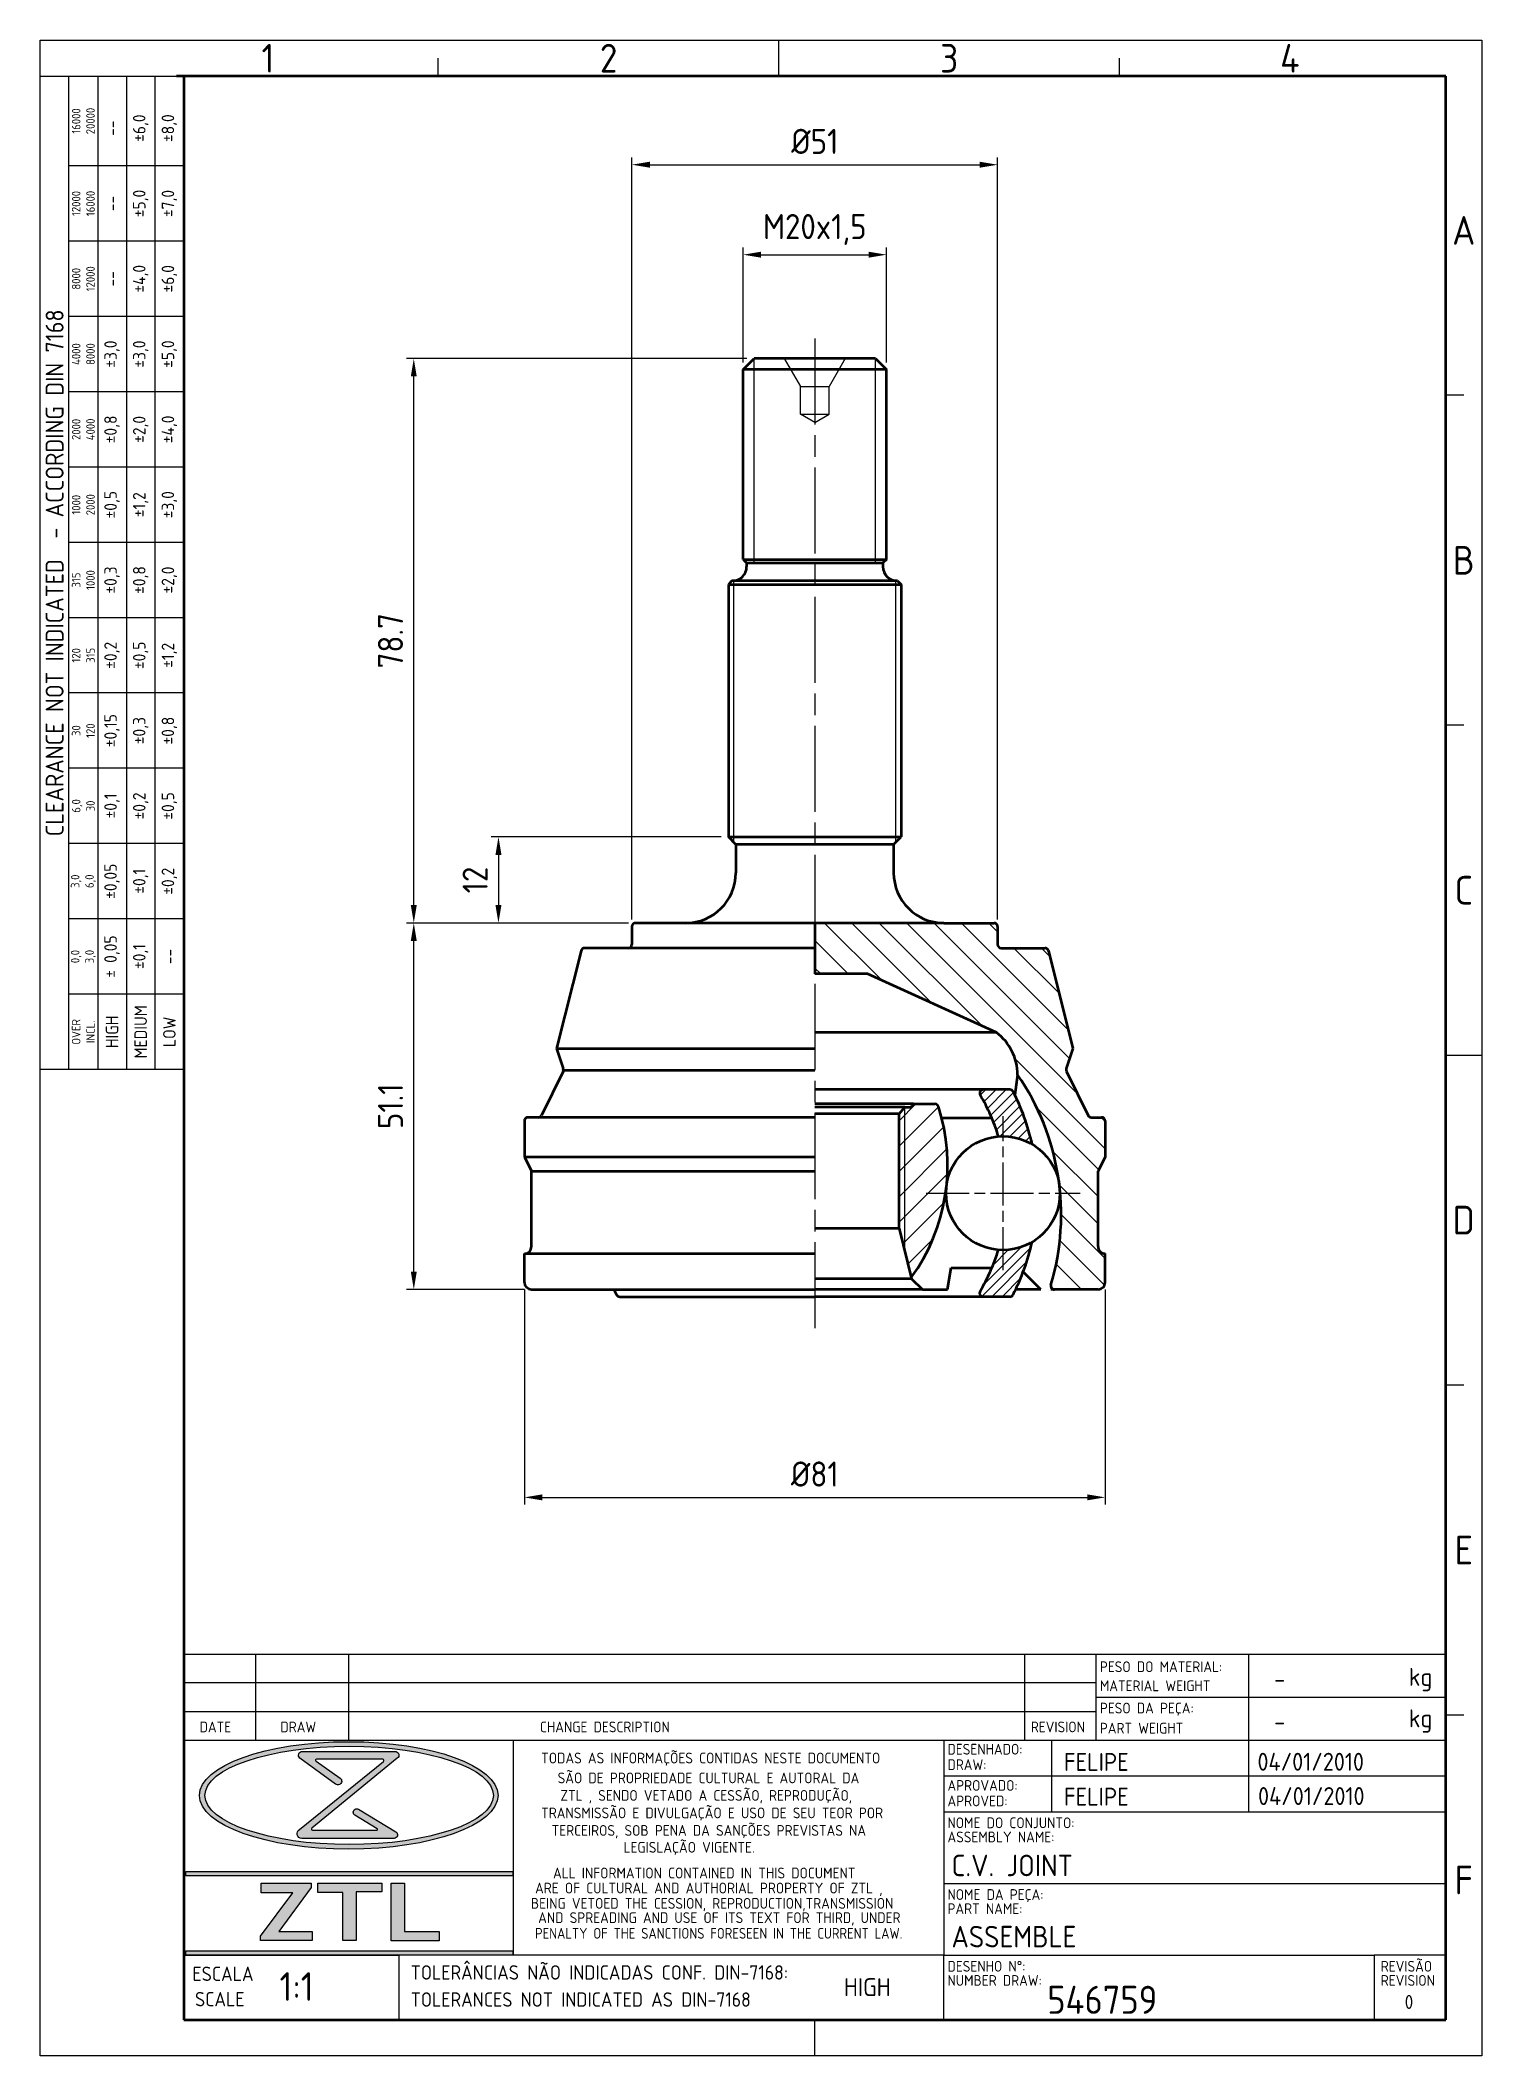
# Model space of a CAD drawing. Extents: x 0 to 201, y 0 to 281.
import ezdxf
from ezdxf.enums import TextEntityAlignment as Align

# ---------------------------------------------------------------- set-up
doc = ezdxf.new("R2010")
doc.units = 0
for name, pattern in [('AM_ISO02W050', [7.5, 6, -1.5]), ('AM_ISO08W050', [18, 12, -1.5, 3, -1.5]), ('AM_ISO08W050x2', [9, 6, -0.75, 1.5, -0.75])]:
    doc.linetypes.add(name, pattern=pattern)
doc.layers.get('Defpoints').update_dxf_attribs({"linetype": 'CONTINUOUS'})
for name, color, linetype, lineweight in [('AM_0', 7, 'CONTINUOUS', 50), ('AM_0N', 7, 'CONTINUOUS', 50), ('AM_3', 6, 'AM_ISO02W050', 25), ('AM_4N', 3, 'CONTINUOUS', 25), ('AM_5', 3, 'CONTINUOUS', 25), ('AM_7', 4, 'AM_ISO08W050', 25), ('AM_8', 1, 'CONTINUOUS', 25), ('AM_BOR', 7, 'CONTINUOUS', 50)]:
    doc.layers.add(name, color=color, linetype=linetype, lineweight=lineweight)
doc.styles.add('ACISOTS', font='isocp.shx', dxfattribs={"height": 1})
doc.styles.get("Standard").update_dxf_attribs({"font": 'ISOCP.SHX'})
doc.dimstyles.new('AM_ISO', dxfattribs={"dimtxt": 3.5, "dimasz": 2.5, "dimexe": 1, "dimexo": 1, "dimgap": 1.5, "dimtad": 1, "dimdsep": 46, "dimtxsty": 'Standard', "dimcen": 0, "dimclrd": 256, "dimclre": 256, "dimclrt": 2, "dimadec": 0, "dimazin": 2, "dimtp": 0.1, "dimtm": 0.1, "dimtfac": 0.71, "dimtdec": 3, "dimtmove": 0, "dimatfit": 3, "dimfxl": 0, "dimlwd": -1, "dimlwe": -1, "dimarcsym": 0})
pattern_1 = [(45, (0, 0), (-0.7071067811865475, 0.7071067811865476), [])]

# ---------------------------------------------------------------- blocks, each defined once
blk = doc.blocks.new('A4 ZTL')
at = {"layer": 'AM_0'}
for p, q in [((196.0000000000001, 275.9999999999999), (18.9999999999977, 276.0000000000001)), ((20.00000000000007, 276.0000000000001), (20, 5)), ((196, 4.999999999999943), (196.0000000000001, 275.9999999999999)), ((20, 5), (196, 4.999999999999943))]:
    blk.add_line(p, q, dxfattribs=at)
at = {"layer": 'AM_BOR', "color": 135, "lineweight": 25}
for p, q in [((0, 0), (7.105427357601002e-14, 280.9999999999999)), ((7.105427357601002e-14, 280.9999999999999), (201.0000000000001, 281.0000000000001)), ((55.50000000000006, 276.0000000000001), (55.50000000000008, 278.5000000000001)), ((103.0000000000001, 276.0000000000001), (103.0000000000001, 280.9999999999999)), ((150.5000000000001, 276.0000000000001), (150.5000000000001, 278.5000000000001)), ((201.0000000000001, 281.0000000000001), (201, -5.684341886080801e-14)), ((4.000000000000043, 137.4999999999993), (3.999999999997684, 275.9999999999994)), ((7.999999999997684, 275.9999999999994), (8.000000000000043, 137.4999999999994)), ((11.99999999999768, 275.9999999999994), (12.00000000000004, 137.4999999999995)), ((16.00000000000004, 137.4999999999995), (15.99999999999768, 275.9999999999995)), ((19.99999999999791, 263.4999999999995), (3.999999999997911, 263.4999999999991)), ((19.99999999999808, 252.9999999999995), (3.999999999998082, 252.9999999999991)), ((19.99999999999824, 242.4999999999995), (3.999999999998238, 242.4999999999991)), ((19.99999999999841, 231.9999999999995), (3.999999999998408, 231.9999999999991)), ((198.5, 231.4999999999999), (196.0000000000001, 231.4999999999999)), ((19.99999999999864, 221.4999999999996), (3.999999999998636, 221.4999999999994)), ((19.99999999999881, 210.9999999999996), (3.999999999998806, 210.9999999999994)), ((19.99999999999898, 200.4999999999996), (3.999999999998977, 200.4999999999994)), ((19.99999999999913, 189.9999999999996), (3.999999999999133, 189.9999999999994)), ((198.5, 185.4999999999999), (196, 185.4999999999999)), ((19.9999999999993, 179.4999999999996), (3.999999999999304, 179.4999999999994)), ((19.99999999999947, 168.9999999999996), (3.999999999999474, 168.9999999999994)), ((19.99999999999964, 158.4999999999996), (3.999999999999645, 158.4999999999993)), ((19.99999999999987, 147.9999999999996), (3.999999999999872, 147.9999999999993)), ((196, 139.4999999999999), (201, 139.4999999999999)), ((198.5, 93.49999999999994), (196, 93.49999999999994)), ((198.5, 47.49999999999994), (196, 47.49999999999994)), ((108, -5.684341886080801e-14), (108, 4.999999999999943)), ((201, -5.684341886080801e-14), (0, 0))]:
    blk.add_line(p, q, dxfattribs=at)
blk.add_lwpolyline([(19.99999999999768, 275.9999999999995), (20.00000000000004, 137.5), (3.730349362740526e-14, 137.4999999999993), (-4.931166586175095e-12, 275.9999999999991)], close=True, dxfattribs=at)
at = {"layer": 'AM_BOR', "color": 135, "lineweight": 25, "style": 'ACISOTS'}
for s, p in [('1', (31.75000000000006, 278.5000000000001)), ('2', (79.25000000000007, 278.5000000000001)), ('3', (126.7500000000001, 278.5000000000001)), ('4', (174.2500000000001, 278.4999999999999)), ('A', (198.5000000000001, 254.4999999999999)), ('B', (198.5, 208.4999999999999)), ('C', (198.5, 162.4999999999999)), ('D', (198.5, 116.4999999999999)), ('E', (198.5, 70.49999999999994)), ('F', (198.5, 24.49999999999994))]:
    blk.add_text(s, height=4, dxfattribs=at).set_placement(p, align=Align.MIDDLE)
at = {"layer": 'AM_BOR', "color": 135, "lineweight": 25, "attachment_point": 5}
for s, insert, char_height, width, rotation in [('16000\\P20000', (5.999999999997796, 269.7499999999993), 1.2, 12.50000000000003, 90.00000000000097), ('±6,0', (13.9999999999978, 268.7499999999995), 1.75, 10.5, 90.00000000000097), ('±8,0', (17.9999999999978, 268.7499999999996), 1.75, 10.5, 90.00000000000097), ('--', (9.999999999997797, 268.7499999999994), 1.75, 10.5, 90.00000000000097), ('12000\\P16000', (5.999999999998077, 258.2499999999993), 1.2, 10.5, 90.00000000000097), ('--', (9.999999999998021, 258.2499999999994), 1.75, 10.5, 90.00000000000097), ('±5,0', (13.99999999999802, 258.2499999999995), 1.75, 10.5, 90.00000000000097), ('±7,0', (17.99999999999802, 258.2499999999996), 1.75, 10.5, 90.00000000000097), ('8000\\P12000', (5.999999999998246, 247.7499999999993), 1.2, 10.49999999999997, 90.00000000000097), ('--', (9.999999999998188, 247.7499999999994), 1.75, 10.5, 90.00000000000097), ('±4,0', (13.99999999999819, 247.7499999999995), 1.75, 10.5, 90.00000000000097), ('±6,0', (17.99999999999819, 247.7499999999996), 1.75, 10.5, 90.00000000000097), ('{\\Fisocp.shx|c0;CLEARANCE NOT INDICATED  - ACCORDING DIN 7168}', (1.99999999999886, 206.7499999999993), 2.5, 138.4999999999999, 90.00000000000094), ('±3,0', (9.999999999998359, 237.2499999999994), 1.75, 10.5, 90.00000000000097), ('±3,0', (13.99999999999836, 237.2499999999995), 1.75, 10.5, 90.00000000000097), ('±5,0', (17.99999999999836, 237.2499999999996), 1.75, 10.5, 90.00000000000097), ('4000\\P8000', (5.999999999998413, 237.2499999999993), 1.2, 10.5, 90.00000000000097), ('2000\\P4000', (5.999999999998582, 226.7499999999993), 1.2, 10.49999999999989, 90.00000000000097), ('±0,8', (9.999999999998526, 226.7499999999994), 1.75, 10.5, 90.00000000000097), ('±2,0', (13.99999999999853, 226.7499999999995), 1.75, 10.5, 90.00000000000097), ('±4,0', (17.99999999999852, 226.7499999999996), 1.75, 10.5, 90.00000000000097), ('1000\\P2000', (5.999999999998692, 216.2499999999994), 1.2, 10.5, 90.00000000000097), ('±0,5', (9.999999999998693, 216.2499999999994), 1.75, 10.5, 90.00000000000097), ('±1,2', (13.99999999999869, 216.2499999999995), 1.75, 10.5, 90.00000000000097), ('±3,0', (17.99999999999869, 216.2499999999996), 1.75, 10.5, 90.00000000000097), ('315\\P1000', (5.999999999998917, 205.7499999999994), 1.2, 10.5, 90.00000000000097), ('±0,3', (9.99999999999886, 205.7499999999994), 1.75, 10.5, 90.00000000000097), ('±0,8', (13.99999999999886, 205.7499999999995), 1.75, 10.5, 90.00000000000097), ('±2,0', (17.99999999999886, 205.7499999999996), 1.75, 10.5, 90.00000000000097), ('±0,2', (9.999999999999027, 195.2499999999994), 1.75, 10.5, 90.00000000000097), ('±0,5', (13.99999999999903, 195.2499999999995), 1.75, 10.5, 90.00000000000097), ('±1,2', (17.99999999999903, 195.2499999999996), 1.75, 10.5, 90.00000000000097), ('120\\P315', (5.999999999999086, 195.2499999999994), 1.2, 10.5, 90.00000000000097), ('30\\P120', (5.99999999999931, 184.7499999999994), 1.2, 10.49999999999994, 90.00000000000097), ('±0,15', (9.999999999999254, 184.7499999999994), 1.75, 10.5, 90.00000000000097), ('±0,3', (13.99999999999925, 184.7499999999995), 1.75, 10.5, 90.00000000000097), ('±0,8', (17.99999999999925, 184.7499999999996), 1.75, 10.5, 90.00000000000097), ('6,0\\P30', (5.99999999999942, 174.2499999999994), 1.2, 10.5, 90.00000000000097), ('±0,1', (9.999999999999421, 174.2499999999994), 1.75, 10.5, 90.00000000000097), ('±0,2', (13.99999999999942, 174.2499999999995), 1.75, 10.5, 90.00000000000097), ('±0,5', (17.99999999999942, 174.2499999999996), 1.75, 10.5, 90.00000000000097), ('±0,05', (9.999999999999588, 163.7499999999994), 1.75, 10.5, 90.00000000000097), ('3,0\\P6,0', (5.999999999999589, 163.7499999999993), 1.2, 10.5, 90.00000000000097), ('±0,1', (13.99999999999959, 163.7499999999995), 1.75, 10.5, 90.00000000000097), ('±0,2', (17.99999999999959, 163.7499999999995), 1.75, 10.5, 90.00000000000097), ('± 0,05', (9.999999999999758, 153.2499999999994), 1.75, 10.5, 90.00000000000097), ('\\pt4.79529;±0,1', (13.99999999999976, 153.2499999999995), 1.75, 10.5, 90.00000000000097), ('0,0\\P3,0', (5.999999999999758, 153.2499999999993), 1.2, 10.5, 90.00000000000097), ('--', (17.99999999999976, 153.2499999999995), 1.75, 10.5, 90.00000000000097), ('MEDIUM', (13.99999999999993, 142.7499999999995), 1.75, 10.49999999999994, 90.00000000000095), ('{\\Fisocp.shx|c0;OVER\\PINCL.}', (5.999999999999925, 142.7499999999993), 1.2, 10.5, 90.00000000000095), ('HIGH', (9.999999999999925, 142.7499999999995), 1.75, 10.49999999999977, 90.00000000000095), ('LOW', (18.00000000000004, 142.7499999999997), 1.75, 10.49999999999966, 90.00000000000095)]:
    blk.add_mtext(s, dxfattribs=dict(at, insert=insert, char_height=char_height, width=width, rotation=rotation))
blk = doc.blocks.new('LEGENDAZTL-1')
at = {"layer": 'AM_8'}
h = blk.add_hatch(color=135, dxfattribs=at)
edge = h.paths.add_edge_path()
edge.add_ellipse((23.01029392148154, 31.28949227119142), major_axis=(20.81682529365446, 0), ratio=0.3599074264618837, start_angle=191.4591559026164, end_angle=452.8175037975291)
edge.add_ellipse((23.01029392148154, 31.28949227119142), major_axis=(20.81682529365446, 0), ratio=0.3599074264618837, start_angle=92.8175037975291, end_angle=191.4591559026164)
edge = h.paths.add_edge_path(flags=16)
edge.add_ellipse((23.07454407912046, 31.28949227119142), major_axis=(20.11008097967095, 0), ratio=0.3406641629368743, start_angle=93.06698418125112, end_angle=371.4591559026165)
edge.add_ellipse((23.07454407912046, 31.28949227119142), major_axis=(20.11008097967095, 0), ratio=0.3406641629368743, start_angle=11.45915590261644, end_angle=93.06698418125112)
h = blk.add_hatch(color=135, dxfattribs=at)
edge = h.paths.add_edge_path()
edge.add_line((27.86150571512302, 36.03583088853657), (16.14430920574488, 26.54622033001999))
edge.add_arc((16.45657008109957, 25.96241210923847), 0.6620716675174684, 118.1409420618386, 270)
edge.add_line((16.45657008109957, 25.300340441721), (29.34295028251016, 25.300340441721))
edge.add_arc((29.32618091347992, 25.7882365036287), 0.4881841650061096, 271.9685258002675, 418.9108275581087)
edge.add_line((29.57826530560543, 26.20630018084716), (24.3602955962957, 29.35263599995562))
edge.add_arc((24.11335916313246, 28.94700445794293), 0.4748837225037061, 58.66818673949553, 238.8052457285299)
edge.add_line((23.86739375919966, 28.54078337285853), (26.98447776027477, 26.65340023700378))
edge.add_arc((26.91505583223817, 26.55551716750202), 0.1200020807628174, -90.0000000000017, 54.654466378775, ccw=False)
edge.add_line((26.91505583223817, 26.4355150867392), (17.93432158678023, 26.4355150867392))
edge.add_arc((17.96091628234362, 26.60012740491993), 0.1667467934592536, 129.2363501875215, 260.8226179196582, ccw=False)
edge.add_line((17.85544546317532, 26.72928002561696), (29.78581134548482, 36.472059194895))
edge.add_arc((29.47429883452866, 36.8997164597405), 0.5290848520392034, 306.0702039235753, 450.0000000000005)
edge.add_line((29.47429883452866, 37.4288013117797), (16.53734997589412, 37.42880131177969))
edge.add_arc((16.51702150240914, 36.916599737582), 0.5126048180078107, 87.72721362459266, 233.7470792136513)
edge.add_line((16.21389225472841, 36.50322780016324), (21.18320040249681, 32.85919078658912))
edge.add_arc((21.50395646119219, 33.2767763630161), 0.5265568942000846, 232.4713934687198, 414.7334021946169)
edge.add_line((21.8079807947265, 33.70669655031679), (18.45984087558962, 36.07438254777219))
edge.add_arc((18.5262343658262, 36.20205089469139), 0.1439003208852417, 89.99999999999858, 242.5234665523123, ccw=False)
edge.add_line((18.5262343658262, 36.34595121557663), (27.77907857064655, 36.34595121557663))
edge.add_arc((27.75086859286625, 36.17243890787739), 0.1757905679195583, -50.99642107156359, 80.76553650730273, ccw=False)
for points in [[(0.2821448937680664, 20.09734253226884), (45.8748678710508, 20.09734253226884), (45.8748678710508, 20.70193639863396), (0.2821448937680664, 20.70193639863396)], [(10.71104481101201, 11.65156193618577), (10.71104481101201, 11.05238562448665), (17.90465413240587, 11.05238562448665), (17.90465413240587, 12.31731332092989), (13.2421287477939, 12.31731332092989), (17.77143890941567, 18.442226584011), (17.77143890941567, 19.04140289571012), (10.77765242250711, 19.04140289571012), (10.77765242250711, 17.7099001262219), (15.20705063688319, 17.7099001262219)], [(18.70394335033437, 17.77647519926688), (22.16753384804734, 17.77647519926688), (22.16753384804734, 11.05238562448665), (24.06584706563534, 11.05238562448665), (24.06584706563534, 17.84305027231187), (27.62934739058163, 17.84305027231187), (27.62934739058163, 19.04140289571012), (18.70394335033437, 19.04140289571012)], [(35.62224698991029, 11.01909841511122), (35.62224698991029, 12.31731332092989), (30.79320416656991, 12.31731332092989), (30.79320416656991, 19.04140289571012), (28.92819422472632, 19.04140289571012), (28.92819422472631, 11.01909841511121)], [(45.8748678710508, 9.604593866365123), (0.2821448937680664, 9.604593866365123), (0.2821448937680664, 8.999999999999998), (45.8748678710508, 9.000000000000002)]]:
    blk.add_hatch(color=135, dxfattribs=at).paths.add_polyline_path(points)
at = {"layer": 'AM_8', "color": 135}
for p, q in [((0, 51.00000000000001), (176, 51)), ((0, 51.00000000000001), (0, 2.155307182727384e-14)), ((10, 51.00000000000001), (9.999999999999998, 39.00000000000001)), ((23, 51.00000000000001), (23, 39.00000000000001)), ((117.2478871610888, 51.00000000000001), (117.2478871610888, 39.00000000000001)), ((127.2478871610888, 39), (127.2478871610888, 51)), ((148.5, 50.99999999999999), (148.5, 45.00000000000001)), ((176, 2.155307182727384e-14), (176, 51)), ((127.2478871610888, 47.00000000000001), (-7.143537063963844e-16, 47.00000000000001)), ((127.2478871610888, 45.00000000000001), (176, 45.00000000000001)), ((148.5, 45.00000000000001), (148.5, 39)), ((0, 43.00000000000001), (127.2478871610888, 43.00000000000001)), ((0, 39.00000000000001), (106, 39.00000000000001)), ((16.53734997589412, 37.42880131177969), (29.47429883452866, 37.42880131177969)), ((45.933014354067, 39.00000000000001), (45.933014354067, 9)), ((106, 39.00000000000001), (106, 20)), ((106, 39.00000000000001), (176, 39.00000000000001)), ((121, 39), (121, 29)), ((148.5, 39), (148.5, 29)), ((106, 34), (176, 34)), ((106, 29), (176, 29)), ((0.2821448937680664, 20.09734253226884), (0.2821448937680664, 20.70193639863396)), ((0.2821448937680664, 20.70193639863396), (45.8748678710508, 20.70193639863396)), ((45.8748678710508, 20.09734253226884), (0.2821448937680664, 20.09734253226884)), ((45.8748678710508, 20.70193639863396), (45.8748678710508, 20.09734253226884)), ((106, 20), (106, 9.000000000000002)), ((10.71104481101201, 11.65156193618577), (15.20705063688319, 17.7099001262219)), ((10.77765242250711, 17.7099001262219), (10.77765242250711, 19.04140289571012)), ((10.77765242250711, 19.04140289571012), (17.77143890941567, 19.04140289571012)), ((15.20705063688319, 17.7099001262219), (10.77765242250711, 17.7099001262219)), ((17.77143890941567, 18.442226584011), (13.2421287477939, 12.31731332092989)), ((17.77143890941567, 19.04140289571012), (17.77143890941567, 18.442226584011)), ((18.70394335033437, 17.77647519926688), (18.70394335033437, 19.04140289571012)), ((18.70394335033437, 19.04140289571012), (27.62934739058163, 19.04140289571012)), ((22.16753384804734, 17.77647519926688), (18.70394335033437, 17.77647519926688)), ((22.16753384804734, 11.05238562448665), (22.16753384804734, 17.77647519926688)), ((24.06584706563534, 17.84305027231187), (24.06584706563534, 11.05238562448665)), ((27.62934739058163, 17.84305027231187), (24.06584706563534, 17.84305027231187)), ((27.62934739058163, 19.04140289571012), (27.62934739058163, 17.84305027231187)), ((28.92819422472631, 11.01909841511121), (28.92819422472632, 19.04140289571012)), ((28.92819422472632, 19.04140289571012), (30.79320416656991, 19.04140289571012)), ((30.79320416656991, 19.04140289571012), (30.79320416656991, 12.31731332092989)), ((106, 19), (176, 19)), ((10.71104481101201, 11.05238562448665), (10.71104481101201, 11.65156193618577)), ((13.2421287477939, 12.31731332092989), (17.90465413240587, 12.31731332092989)), ((17.90465413240587, 12.31731332092989), (17.90465413240587, 11.05238562448665)), ((30.79320416656991, 12.31731332092989), (35.62224698991029, 12.31731332092989)), ((35.62224698991029, 12.31731332092989), (35.62224698991029, 11.01909841511122)), ((0, 9.000000000000002), (30, 9.000000000000002)), ((106, 9.000000000000002), (-3.552713678800501e-15, 9)), ((0.2821448937680664, 9.604593866365123), (45.8748678710508, 9.604593866365123)), ((0.2821448937680664, 8.999999999999998), (0.2821448937680664, 9.604593866365123)), ((45.8748678710508, 9.000000000000002), (0.2821448937680664, 8.999999999999998)), ((17.90465413240587, 11.05238562448665), (10.71104481101201, 11.05238562448665)), ((24.06584706563534, 11.05238562448665), (22.16753384804734, 11.05238562448665)), ((35.62224698991029, 11.01909841511122), (28.92819422472631, 11.01909841511121)), ((30, 9.000000000000002), (30, 1.787925276580671e-14)), ((45.8748678710508, 9.604593866365123), (45.8748678710508, 9.000000000000002)), ((106, 7.105427357601002e-15), (106, 9.000000000000002)), ((106, 9.000000000000002), (166, 9.000000000000002)), ((176, 9.000000000000002), (166, 9.000000000000002)), ((166, 9.000000000000002), (166, 1.224606353822377e-15)), ((0, 2.155307182727384e-14), (176, 2.155307182727384e-14))]:
    blk.add_line(p, q, dxfattribs=at)
blk.add_lwpolyline([(16.53734997589412, 37.42880131177969), (29.47429883452866, 37.42880131177969, -0.7260746131415354), (29.78581134548482, 36.472059194895), (17.85544546317532, 26.72928002561696, 0.6468440207606893), (17.93432158678023, 26.4355150867392), (26.91505583223817, 26.4355150867392, 0.730914653301359), (26.98447776027477, 26.65340023700378), (23.86739375919966, 28.54078337285853, -1.001196781170949), (24.3602955962957, 29.35263599995562), (29.57826530560543, 26.20630018084717, -0.7463433527497811), (29.34295028251016, 25.300340441721), (16.45657008109957, 25.300340441721, -0.7802957405863892), (16.14430920574488, 26.54622033001999), (27.86150571512302, 36.03583088853657, 0.647931899410164), (27.77907857064655, 36.34595121557663), (18.5262343658262, 36.34595121557663, 0.7849704651204459), (18.45984087558962, 36.07438254777219), (21.80798079472651, 33.70669655031679, -1.019937174804642), (21.18320040249681, 32.85919078658912), (16.21389225472841, 36.50322780016324, -0.7400952245833278), (16.53734997589412, 37.42880131177969, -0.2577935723604032)], format="xyb", dxfattribs=at)
for centre, major_axis, ratio in [((23.01029392148154, 31.28949227119142), (-20.81682529365446, 0), 0.3599074264618837), ((23.07454407912046, 31.28949227119142), (-20.11008097967095, 0), 0.3406641629368743)]:
    blk.add_ellipse(centre, major_axis=major_axis, ratio=ratio, dxfattribs=at)
for s, height, p in [('PESO DO MATERIAL:', 1.5, (127.7514494281772, 48.47795445311881)), ('kg', 2.5, (170.8325855207013, 46.56040719372558)), ('MATERIAL WEIGHT', 1.5, (127.7514494281772, 45.82128997224295)), ('PESO DA PEÇA:', 1.5, (127.7514494281772, 42.71312345887272)), ('kg', 2.5, (170.8325855207013, 40.79258173345356)), ('DATE', 1.5, (2.215095684740433, 40.08956952121152)), ('DRAW', 1.5, (13.48372109719286, 40.08956952121152)), ('CHANGE DESCRIPTION', 1.5, (49.67719287826144, 40.08956952121152)), ('REVISION', 1.5, (118.1235909391086, 40.08956952121152)), ('PART WEIGHT', 1.5, (127.7514494281772, 39.91385038653574)), ('TODAS AS INFORMAÇÕES CONTIDAS NESTE DOCUMENTO', 1.5, (49.84570830475009, 35.75113759583134)), ('DESENHADO:', 1.5, (106.5035622670884, 36.98056474956117)), ('SÃO DE PROPRIEDADE CULTURAL E AUTORAL DA', 1.5, (52.14292826388608, 32.9781301083864)), ('DRAW:', 1.5, (106.5035622670884, 34.82303016987119)), ('ZTL , SENDO VETADO A CESSÃO, REPRODUÇÃO,', 1.5, (52.52579889565295, 30.53788388431919)), ('APROVADO:', 1.5, (106.5035622670884, 31.92877637476467)), ('APROVED:', 1.5, (106.5035622670884, 29.77124179507469)), ('TRANSMISSÃO E DIVULGAÇÃO E USO DE SEU TEOR POR', 1.5, (49.84570830475009, 28.09763732239612)), ('NOME DO CONJUNTO:', 1.5, (106.5035622670884, 26.71912015171343)), ('TERCEIROS, SOB PENA DA SANÇÕES PREVISTAS NA', 1.5, (51.30061407817375, 25.65739076047306)), ('ASSEMBLY NAME:', 1.5, (106.5035622670884, 24.74398923117276)), ('LEGISLAÇÃO VIGENTE.', 1.5, (61.33180919513445, 23.3075804230768)), ('ALL INFORMATION CONTAINED IN THIS DOCUMENT', 1.5, (51.49968346868305, 19.71924143480102)), ('BEING VETOED THE CESSION, REPRODUCTION,TRANSMISSION', 1.5, (48.41231928002851, 15.48907138139153)), ('ARE OF CULTURAL AND AUTHORIAL PROPERTY OF ZTL ,', 1.5, (48.99676896874833, 17.62321113684426)), ('NOME DA PEÇA:', 1.5, (106.5035622670884, 16.71912015171343)), ('AND SPREADING AND USE OF ITS TEXT FOR THIRD, UNDER', 1.5, (49.42447576016112, 13.49485629099736)), ('PART NAME:', 1.5, (106.5035622670884, 14.74398923117276)), ('REVISÃO', 1.5, (166.9252733013822, 6.719120151713429)), ('ESCALA', 2, (1.212095401013215, 5.417863148708268)), ('TOLERÂNCIAS NÃO INDICADAS CONF. DIN-7168:', 2, (31.65632823907664, 5.604121452775832)), ('DESENHO N%%d:', 1.5, (106.5035622670884, 6.71912015171343)), ('NUMBER DRAW:', 1.5, (106.5035622670884, 4.743989231172765)), ('REVISION', 1.5, (166.9252733013822, 4.743989231172764)), ('SCALE', 2, (1.57364924272586, 1.884054145915865)), ('TOLERANCES NOT INDICATED AS DIN-7168', 2, (31.65632823907664, 1.82918166473441))]:
    blk.add_text(s, height=height, dxfattribs=at).set_placement(p)
at = {"layer": 'AM_8', "color": 135, "width": 0.95}
blk.add_text('PENALTY OF THE SANCTIONS FORESEEN IN THE CURRENT LAW.', height=1.5, dxfattribs=at).set_placement((48.99085632680813, 11.31715982913268))
at = {"layer": 'AM_8', "color": 135}
for tag, p in [('PESO1', (152.0613303721794, 47.52689708978627)), ('PESO', (152.0613303721794, 41.57735287720968))]:
    blk.add_attdef(tag, text='', height=2.5, dxfattribs=at).set_placement(p, align=Align.MIDDLE_LEFT)
for tag, p, height in [('DESN.', (122.7527490165672, 34.70485359459778), 2.5), ('DATADES', (149.7291503156039, 34.73437334538923), 2.5), ('APROV', (122.750728818312, 29.8668261904692), 2.5), ('DATAAPROV', (149.8095703372302, 29.94984321747708), 2.5), ('CONJUNTO', (107.0685637065293, 20.02457691340882), 3), ('PEÇA', (107.0685637065293, 10.10046781206634), 3), ('NºDESENHO', (120.4138677675692, 0.8366199070803475), 3.911111111111111)]:
    blk.add_attdef(tag, p, '', height=height, dxfattribs=at)
at = {"layer": 'AM_8', "color": 135, "style": 'ACISOTS'}
for tag, p, height in [('GEN-TITLE-SCA{12.7}', (13.35698813340086, 2.64347021299389), 4), ('GEN-TITLE-DWG{30.6}', (92.50349566164748, -2.65394828120148), 2)]:
    blk.add_attdef(tag, p, '', height=height, dxfattribs=at)
at = {"layer": 'AM_8', "color": 135}
for tag, height, p in [('TOL.N.IND', 2.5, (95.3259953009333, 4.559004835412878)), ('REV.', 1.955555555555556, (170.8587324072835, 2.489216030940383))]:
    blk.add_attdef(tag, text='', height=height, dxfattribs=at).set_placement(p, align=Align.MIDDLE_CENTER)
blk = doc.blocks.new('*D27')
at = {"layer": 'AM_5'}
for p, q in [((98.00000000000004, 236.0923979992327), (98.00000000000004, 252.1087424181018)), ((100.5, 251.1087424181018), (115.5, 251.1087424181018)), ((118, 236.0923979992327), (118, 252.1087424181018))]:
    blk.add_line(p, q, dxfattribs=at)
for points in [[(100.5, 251.5254090847685), (100.5, 250.6920757514352), (98.00000000000004, 251.1087424181018)], [(115.5, 251.5254090847685), (115.5, 250.6920757514352), (118, 251.1087424181018)]]:
    blk.add_solid(points, dxfattribs=at)
at = {"layer": 'Defpoints', "color": 0}
for p in [(118, 251.1087424181018), (98.00000000000004, 235.0923979992327), (118, 235.0923979992327)]:
    blk.add_point(p, dxfattribs=at)
at = {"layer": 'AM_5', "color": 2, "insert": (108, 254.6215869062908), "char_height": 3.5, "attachment_point": 5}
blk.add_mtext('M20x1,5', dxfattribs=at)
blk = doc.blocks.new('*D28')
at = {"layer": 'AM_5'}
for p, q in [((67.50000000000003, 106.8260229992327), (67.50000000000003, 76.84517628661852)), ((148.5000000000001, 106.8260229992327), (148.5000000000001, 76.84517628661852)), ((70.00000000000003, 77.84517628661852), (146.0000000000001, 77.84517628661852))]:
    blk.add_line(p, q, dxfattribs=at)
for points in [[(70.00000000000003, 78.2618429532852), (70.00000000000003, 77.42850961995185), (67.50000000000003, 77.84517628661852)], [(146.0000000000001, 78.2618429532852), (146.0000000000001, 77.42850961995185), (148.5000000000001, 77.84517628661852)]]:
    blk.add_solid(points, dxfattribs=at)
at = {"layer": 'Defpoints', "color": 0}
for p in [(67.50000000000003, 107.8260229992327), (148.5000000000001, 107.8260229992327), (148.5000000000001, 77.84517628661852)]:
    blk.add_point(p, dxfattribs=at)
at = {"layer": 'AM_5', "color": 2, "insert": (108.0000000000001, 81.09517628661852), "char_height": 3.5, "attachment_point": 5}
blk.add_mtext('%%c81', dxfattribs=at)
blk = doc.blocks.new('*D29')
at = {"layer": 'AM_5'}
for p, q in [((82.00000000000001, 157.9260229992327), (51.08154547389034, 157.9260229992327)), ((52.08154547389033, 109.3260229992327), (52.08154547389034, 155.4260229992327)), ((67.50000000000003, 106.8260229992327), (51.08154547389033, 106.8260229992327))]:
    blk.add_line(p, q, dxfattribs=at)
for points in [[(51.66487880722368, 155.4260229992327), (52.49821214055701, 155.4260229992327), (52.08154547389034, 157.9260229992327)], [(51.66487880722367, 109.3260229992327), (52.49821214055699, 109.3260229992327), (52.08154547389033, 106.8260229992327)]]:
    blk.add_solid(points, dxfattribs=at)
at = {"layer": 'Defpoints', "color": 0}
for p in [(52.08154547389034, 157.9260229992327), (83.00000000000001, 157.9260229992327), (68.50000000000003, 106.8260229992327)]:
    blk.add_point(p, dxfattribs=at)
at = {"layer": 'AM_5', "color": 2, "insert": (48.83154547389032, 132.3760229992327), "char_height": 3.5, "attachment_point": 5, "rotation": 90}
blk.add_mtext('51.1', dxfattribs=at)
blk = doc.blocks.new('*D30')
at = {"layer": 'AM_5'}
for p, q in [((98.53362500000004, 236.6260229992327), (51.08154547388977, 236.6260229992327)), ((52.08154547388975, 160.4260229992327), (52.08154547388977, 234.1260229992327)), ((82.00000000000001, 157.9260229992327), (51.08154547388975, 157.9260229992327))]:
    blk.add_line(p, q, dxfattribs=at)
for points in [[(51.6648788072231, 234.1260229992327), (52.49821214055643, 234.1260229992327), (52.08154547388977, 236.6260229992327)], [(51.66487880722309, 160.4260229992327), (52.49821214055642, 160.4260229992327), (52.08154547388975, 157.9260229992327)]]:
    blk.add_solid(points, dxfattribs=at)
at = {"layer": 'Defpoints', "color": 0}
for p in [(52.08154547388977, 236.6260229992327), (99.53362500000004, 236.6260229992327), (83.00000000000001, 157.9260229992327)]:
    blk.add_point(p, dxfattribs=at)
at = {"layer": 'AM_5', "color": 2, "insert": (48.83154547388973, 197.2760229992327), "char_height": 3.5, "attachment_point": 5, "rotation": 90}
blk.add_mtext('78.7', dxfattribs=at)
blk = doc.blocks.new('*D31')
at = {"layer": 'AM_5'}
for p, q in [((94.95000000000003, 169.9260229992327), (62.89038720320222, 169.9260229992327)), ((63.89038720320222, 167.4260229992327), (63.89038720320222, 160.4260229992327)), ((82.00000000000001, 157.9260229992327), (62.89038720320222, 157.9260229992327))]:
    blk.add_line(p, q, dxfattribs=at)
for points in [[(63.47372053653555, 167.4260229992327), (64.3070538698689, 167.4260229992327), (63.89038720320222, 169.9260229992327)], [(63.47372053653555, 160.4260229992327), (64.3070538698689, 160.4260229992327), (63.89038720320222, 157.9260229992327)]]:
    blk.add_solid(points, dxfattribs=at)
at = {"layer": 'Defpoints', "color": 0}
for p in [(95.95000000000003, 169.9260229992327), (63.89038720320222, 157.9260229992327), (83.00000000000001, 157.9260229992327)]:
    blk.add_point(p, dxfattribs=at)
at = {"layer": 'AM_5', "color": 2, "insert": (60.64004271501321, 163.9260229992327), "char_height": 3.5, "attachment_point": 5, "rotation": 90}
blk.add_mtext('12', dxfattribs=at)
blk = doc.blocks.new('*D32')
at = {"layer": 'AM_5'}
for p, q in [((82.50000000000001, 158.4260229992327), (82.50000000000001, 264.655684242403)), ((133.5000000000001, 158.4260229992327), (133.5000000000001, 264.655684242403)), ((85.00000000000001, 263.655684242403), (131.0000000000001, 263.655684242403))]:
    blk.add_line(p, q, dxfattribs=at)
for points in [[(85.00000000000001, 264.0723509090697), (85.00000000000001, 263.2390175757363), (82.50000000000001, 263.655684242403)], [(131.0000000000001, 264.0723509090697), (131.0000000000001, 263.2390175757363), (133.5000000000001, 263.655684242403)]]:
    blk.add_solid(points, dxfattribs=at)
at = {"layer": 'Defpoints', "color": 0}
for p in [(133.5000000000001, 263.655684242403), (82.50000000000001, 157.4260229992327), (133.5000000000001, 157.4260229992327)]:
    blk.add_point(p, dxfattribs=at)
at = {"layer": 'AM_5', "color": 2, "insert": (108, 266.905684242403), "char_height": 3.5, "attachment_point": 5}
blk.add_mtext('%%c51', dxfattribs=at)

msp = doc.modelspace()

# ---------------------------------------------------------------- hatches: boundary and pattern name
at = {"layer": 'AM_8'}
h = msp.add_hatch(dxfattribs=at)
h.set_pattern_fill('_U', color=256, scale=2.7, angle=135, style=0, pattern_type=0)
h.set_pattern_definition([(135, (0, 0), (-1.909188309203679, -1.909188309203678), [])])
edge = h.paths.add_edge_path()
edge.add_arc((133.0000000000001, 157.4260229992327), 0.5, 0, 90)
edge.add_line((133.0000000000001, 157.9260229992327), (108, 157.9260229992327))
edge.add_line((108, 157.9260229992327), (108, 150.8260229992327))
edge.add_line((108, 150.8260229992327), (115.3389161017636, 150.8260229992327))
edge.add_line((115.3389161017636, 150.8260229992327), (133.3386457823678, 142.6670767783862))
edge.add_arc((128.7702761885431, 136.6949114221567), 7.51909301631053, 0.5182874069653849, 52.58605038265091, ccw=False)
edge.add_arc((108, 117.2635229992327), 34.35837243071281, -16.563759562843018, 34.57815756957791, ccw=False)
edge.add_arc((141.4118575099961, 107.3260229992327), 0.5000000000000122, 163.4362404371585, 270.0000000000032)
edge.add_line((141.4118575099961, 106.8260229992327), (147.5000000000001, 106.8260229992327))
edge.add_arc((147.5000000000001, 107.8260229992327), 1, 270, 360)
edge.add_line((148.5000000000001, 107.8260229992327), (148.5000000000001, 111.8260229992327))
edge.add_arc((148.5000000000001, 112.8260229992327), 1, 180, 270, ccw=False)
edge.add_line((147.5000000000001, 112.8260229992327), (147.5000000000001, 123.3260229992327))
edge.add_line((147.5000000000001, 123.3260229992327), (148.5000000000001, 125.3260229992327))
edge.add_line((148.5000000000001, 125.3260229992327), (148.5000000000001, 130.3260229992328))
edge.add_arc((148.0000000000001, 130.3260229992328), 0.5, 0, 90)
edge.add_line((148.0000000000001, 130.8260229992328), (146.5611211799927, 130.8260229992328))
edge.add_arc((146.5611211799927, 131.3260229992328), 0.5, 206.2167528564192, 270.00000000000324, ccw=False)
edge.add_line((146.1125565608328, 131.1051389064647), (143.090707612383, 137.2418167710089))
edge.add_arc((143.5392722315429, 137.4627008637769), 0.5000000000000376, 161.565051177077, 206.2167528564134, ccw=False)
edge.add_line((143.0649305825176, 137.6208147467854), (144.0000000000001, 140.4260229992327))
edge.add_line((144.0000000000001, 140.4260229992327), (140.5946830468705, 154.0472908117509))
edge.add_arc((140.1096117967978, 153.9260229992327), 0.500000000000013, 14.03624346792648, 89.99999999999675)
edge.add_line((140.1096117967979, 154.4260229992327), (134.0000000000001, 154.4260229992327))
edge.add_arc((134.0000000000001, 154.9260229992327), 0.5, 180, 270, ccw=False)
edge.add_line((133.5000000000001, 154.9260229992327), (133.5000000000001, 157.4260229992327))
h = msp.add_hatch(dxfattribs=at)
h.set_pattern_fill('_U', color=256, scale=2.5, angle=45, style=0, pattern_type=0)
h.set_pattern_definition([(45, (0, 0), (-1.767766952966369, 1.767766952966369), [])])
edge = h.paths.add_edge_path()
edge.add_arc((99.85938319556988, 124.1357317747416), 26.67042575394084, 324.0829393076203, 377.9311647416258)
edge.add_arc((124.7586350432489, 132.1929298961969), 0.5000000000000221, 17.9311647416301, 90)
edge.add_line((124.7586350432489, 132.6929298961969), (121.75, 132.6929298961969))
edge.add_arc((121.75, 132.4929298961969), 0.2000000000000171, 90, 179.9999999999919)
edge.add_line((121.55, 132.492929896197), (121.55, 132.4559773195591))
edge.add_arc((121.35, 132.4559773195591), 0.2000000000000028, -90, 0, ccw=False)
edge.add_line((121.35, 132.2559773195591), (120.55, 132.2559773195591))
edge.add_line((120.55, 132.2559773195591), (119.75, 131.3260229992327))
edge.add_line((119.75, 131.3260229992327), (119.75, 115.3260229992327))
edge.add_line((119.75, 115.3260229992327), (121.4588809756062, 108.4904990968081))
h = msp.add_hatch(dxfattribs=at)
h.set_pattern_fill('_U', color=256, angle=45, style=0, pattern_type=0)
h.set_pattern_definition(pattern_1)
edge = h.paths.add_edge_path()
edge.add_arc((108.0000000000001, 120.2795835705748), 26.80928785317624, 17.129936424321727, 30.64847116836978, ccw=False)
edge.add_arc((134.25, 120.2635229992327), 7.937500000000012, 59.211217972080874, 94.55230246244253, ccw=False)
edge.add_arc((108.0000000000001, 120.2795835705749), 31.06695049710317, 12.64854162921607, 27.09330606417024)
edge.add_arc((135.2127173749071, 134.2010229992326), 0.5000000000000325, 27.09330606416938, 89.99999999999675)
edge.add_line((135.2127173749071, 134.7010229992327), (131.4944829115657, 134.7010229992327))
edge.add_arc((131.4944829115657, 134.2010229992327), 0.5, 90, 210.6484711683722)
h = msp.add_hatch(dxfattribs=at)
h.set_pattern_fill('_U', color=256, angle=45, style=0, pattern_type=0)
h.set_pattern_definition(pattern_1)
edge = h.paths.add_edge_path()
edge.add_arc((108, 120.279583570575), 26.80928785317626, 329.2731635167051, 342.79995288313324, ccw=False)
edge.add_arc((131.4754201331845, 106.3260229992327), 0.4999999999999825, 149.2731635167038, 270)
edge.add_line((131.4754201331845, 105.8260229992327), (135.1962609576066, 105.8260229992327))
edge.add_arc((135.1962609576067, 106.3260229992327), 0.5000000000000284, 269.9999999999968, 332.8390431270215)
edge.add_arc((108, 120.2795835705749), 31.06695049710319, 332.8390431270277, 347.2813476782388)
edge.add_arc((134.25, 120.2635229992327), 7.937499999999996, 265.37758684501216, 300.71867133537364, ccw=False)

# ---------------------------------------------------------------- linework, layer by layer
at = {"layer": 'AM_0'}
for p, q in [((98.00000000000003, 208.6260229992327), (98.50000000000003, 208.1260229992327)), ((98.00000000000003, 208.6260229992327), (118, 208.6260229992327)), ((98.50000000000003, 208.1260229992327), (117.5, 208.1260229992327)), ((98.50000000000003, 208.1260229992327), (98.50000000000001, 207.6260229992327)), ((118, 208.6260229992327), (117.5, 208.1260229992327)), ((117.5, 208.1260229992327), (117.5, 207.6260229992327)), ((96.45000000000003, 205.6260229992327), (95.95000000000003, 205.1260229992327)), ((96.50000000000001, 205.6260229992327), (96.45000000000003, 205.6260229992327)), ((119.55, 205.6260229992327), (96.45000000000003, 205.6260229992327)), ((119.5, 205.6260229992327), (119.55, 205.6260229992327)), ((119.55, 205.6260229992327), (120.05, 205.1260229992327)), ((95.95000000000003, 205.1260229992327), (95.95000000000003, 169.9260229992327)), ((95.95000000000003, 205.1260229992327), (120.05, 205.1260229992327)), ((120.05, 205.1260229992327), (120.05, 169.9260229992327)), ((97.00000000000003, 168.8760229992327), (95.95000000000003, 169.9260229992327)), ((95.95000000000003, 169.9260229992327), (120.05, 169.9260229992327)), ((97.00000000000003, 168.8760229992327), (97.00000000000004, 164.9260229992327)), ((119, 168.8760229992327), (97.00000000000001, 168.8760229992326)), ((119, 168.8760229992327), (120.05, 169.9260229992327)), ((119, 168.8760229992327), (119, 164.9260229992327)), ((82.50000000000001, 157.4260229992327), (82.50000000000004, 154.9260229992327)), ((108, 157.9260229992327), (83.00000000000001, 157.9260229992327)), ((126, 157.9260229992327), (108, 157.9260229992327)), ((108, 157.9260229992327), (108, 150.8260229992327)), ((126, 157.9260229992327), (133.0000000000001, 157.9260229992327)), ((133.5000000000001, 157.4260229992327), (133.5000000000001, 154.9260229992327)), ((75.40531695312957, 154.0472908117509), (72.00000000000003, 140.4260229992327)), ((108, 154.4260229992328), (75.89038820320224, 154.4260229992327)), ((134.0000000000001, 154.4260229992327), (140.1096117967979, 154.4260229992327)), ((140.5946830468705, 154.0472908117509), (144.0000000000001, 140.4260229992327)), ((115.3389161017636, 150.8260229992327), (108, 150.8260229992327)), ((133.3386457823678, 142.6670767783862), (115.3389161017636, 150.8260229992327)), ((133.3386457823678, 142.6670767783862), (108, 142.6670767783862)), ((72.00000000000003, 140.4260229992327), (72.93506941748248, 137.6208147467854)), ((72.00000000000003, 140.4260229992327), (108, 140.4260229992327)), ((144.0000000000001, 140.4260229992327), (143.0649305825176, 137.6208147467854)), ((72.90929238761706, 137.2418167710088), (69.88744343916726, 131.1051389064646)), ((72.959575301652, 137.4287724298978), (108, 137.4287724298978)), ((136.2890615749504, 136.7629268695113), (135.8874797185913, 133.9705984392624)), ((143.090707612383, 137.2418167710089), (146.1125565608328, 131.1051389064647)), ((131.4944829115657, 134.7010229992327), (108, 134.7010229992327)), ((121.75, 132.6929298961969), (108, 132.6929298961969)), ((120.55, 132.2559773195592), (108, 132.2559773195592)), ((119.75, 131.3260229992327), (120.55, 132.2559773195592)), ((120.55, 132.2559773195591), (121.35, 132.2559773195591)), ((121.55, 132.4559773195591), (121.55, 132.492929896197)), ((121.75, 132.6929298961969), (124.7586350432489, 132.6929298961969)), ((135.2127173749071, 134.7010229992327), (131.4944829115657, 134.7010229992327)), ((67.50000000000003, 130.3260229992327), (67.50000000000003, 125.3260229992327)), ((108, 130.8260229992327), (68.00000000000003, 130.8260229992327)), ((119.75, 131.3260229992327), (108, 131.3260229992327)), ((119.75, 115.3260229992327), (119.75, 131.3260229992327)), ((125.6950941171372, 130.7559773195591), (132.6775827262459, 130.7559773195591)), ((146.5611211799927, 130.8260229992328), (148.0000000000001, 130.8260229992328)), ((148.5000000000001, 130.3260229992328), (148.5000000000001, 125.3260229992327)), ((67.50000000000003, 125.3260229992327), (68.50000000000003, 123.3260229992327)), ((67.50000000000003, 125.3260229992327), (108, 125.3260229992327)), ((148.5000000000001, 125.3260229992327), (147.5000000000001, 123.3260229992327)), ((68.50000000000003, 112.8260229992327), (68.50000000000003, 123.3260229992327)), ((68.50000000000003, 123.3260229992327), (108, 123.3260229992327)), ((147.5000000000001, 112.8260229992327), (147.5000000000001, 123.3260229992327)), ((119.75, 115.3260229992327), (108, 115.3260229992327)), ((119.75, 115.3260229992327), (121.5, 108.3260229992327)), ((67.50000000000003, 107.8260229992327), (67.50000000000003, 111.8260229992327)), ((67.50000000000003, 111.8260229992327), (67.50000000000003, 111.8260229992327)), ((67.50000000000003, 111.8260229992327), (108, 111.8260229992327)), ((126.5, 106.8260229992327), (127, 109.8260229992327)), ((127, 109.8260229992327), (132.6872636510356, 109.8260229992327)), ((148.5000000000001, 107.8260229992327), (148.5000000000001, 111.8260229992327)), ((148.5000000000001, 111.8260229992327), (148.5000000000001, 111.8260229992327)), ((68.50000000000003, 106.8260229992327), (108, 106.8260229992326)), ((121.5, 108.3260229992327), (108, 108.3260229992327)), ((123, 106.8260229992327), (108, 106.8260229992327)), ((121.5, 108.3260229992327), (123, 106.8260229992327)), ((123, 106.8260229992327), (126.5, 106.8260229992327)), ((139.5, 106.8260229992327), (136.0028055941308, 106.8260229992327)), ((139.5, 106.8260229992327), (137.0521790627743, 109.2738439364585)), ((147.5000000000001, 106.8260229992327), (140.9000000000001, 106.8260229992327)), ((80.80373904239343, 105.8260229992327), (108, 105.8260229992327)), ((131.4754201331845, 105.8260229992327), (108, 105.8260229992327)), ((135.1962609576066, 105.8260229992327), (131.4754201331845, 105.8260229992327))]:
    msp.add_line(p, q, dxfattribs=at)
msp.add_circle((134.25, 120.2635229992327), 7.9375, dxfattribs=at)
for centre, radius, start, end in [((96.50000000000001, 207.6260229992327), 2, 270, 0), ((119.5, 207.6260229992327), 2, 180, 270.0000000000001), ((90.00000000000004, 164.9260229992327), 7, 270.0000000000002, 1.272221872585407e-13), ((126, 164.9260229992327), 7, 179.9999999999999, 269.9999999999998), ((83.00000000000001, 157.4260229992327), 0.5, 90, 180.0000000000002), ((133.0000000000001, 157.4260229992327), 0.5, 359.9999999999999, 90.00000000000004), ((82.00000000000004, 154.9260229992327), 0.5, 270.0000000000002, 0), ((134.0000000000001, 154.9260229992327), 0.5, 180, 269.9999999999998), ((75.89038820320224, 153.9260229992327), 0.5, 90, 165.9637565320735), ((140.1096117967979, 153.9260229992327), 0.5, 14.03624346792654, 90.00000000000004), ((128.7702761885431, 136.6949114221567), 7.519093016310543, 0.5182874069654013, 52.5860503826509), ((72.46072776845722, 137.4627008637769), 0.5, 333.7832471435806, 18.43494882292201), ((108, 117.2635229992327), 34.35837243071281, 343.436240437157, 34.57815756957786), ((143.5392722315429, 137.462700863777), 0.5, 161.565051177078, 206.2167528564194), ((121.35, 132.4559773195591), 0.2, 270, 7.016477563892661e-15), ((99.85938319556988, 124.1357317747416), 26.67042575394084, 324.0829393076203, 17.93116474162582), ((121.75, 132.492929896197), 0.2, 90, 180), ((124.7586350432489, 132.1929298961969), 0.5, 17.93116474162651, 89.9999999999984), ((131.4944829115657, 134.2010229992327), 0.5, 90, 210.6484711683683), ((108, 120.279583570575), 26.80928785317624, 17.12993642432135, 30.64847116836955), ((135.2127173749071, 134.2010229992326), 0.5, 27.09330606416939, 89.9999999999984), ((108, 120.279583570575), 31.06695049710317, 12.64854162921597, 27.09330606417013), ((68.00000000000003, 130.3260229992327), 0.5, 90, 180), ((69.43887882000742, 131.3260229992327), 0.5, 269.9999999999991, 333.7832471435808), ((146.5611211799927, 131.3260229992328), 0.5, 206.2167528564193, 270.000000000001), ((148.0000000000001, 130.3260229992328), 0.5, 5.100340956253812e-14, 90.00000000000004), ((67.50000000000003, 112.8260229992327), 1, 270, 0), ((108, 120.279583570575), 31.06695049710317, 332.8390431270275, 347.2813476782387), ((148.5000000000001, 112.8260229992327), 1, 180, 270.0000000000001), ((108, 120.279583570575), 26.80928785317624, 329.2731635167053, 342.7999528831334), ((68.50000000000003, 107.8260229992327), 1, 180, 270), ((108, 120.279583570575), 31.06695049710317, 205.6613132429791, 207.1609568729725), ((141.4118575099961, 107.3260229992327), 0.5, 163.4362404371563, 270), ((147.5000000000001, 107.8260229992327), 1, 270.0000000000001, 5.100340956253812e-14), ((80.80373904239343, 106.3260229992327), 0.5, 207.1609568729713, 270), ((131.4754201331845, 106.3260229992327), 0.5, 149.2731635167038, 270), ((135.1962609576066, 106.3260229992327), 0.5, 270, 332.8390431270287)]:
    msp.add_arc(centre, radius, start, end, dxfattribs=at)
at = {"layer": 'AM_0N'}
for p, q in [((98.00000000000004, 235.0923979992327), (99.53362500000004, 236.6260229992327)), ((116.466375, 236.6260229992327), (99.53362500000004, 236.6260229992327)), ((116.466375, 236.6260229992327), (118, 235.0923979992327)), ((98.00000000000003, 208.6260229992327), (98.00000000000004, 235.0923979992327)), ((118, 235.0923979992327), (98.00000000000004, 235.0923979992327)), ((118, 208.6260229992327), (118, 235.0923979992327))]:
    msp.add_line(p, q, dxfattribs=at)
at = {"layer": 'AM_3'}
for p, q in [((103.75, 236.6260229992327), (106, 232.7289086822027)), ((112.25, 236.6260229992327), (110, 232.7289086822027)), ((106, 232.7289086822027), (110, 232.7289086822027)), ((106, 228.8807235376119), (106, 232.7289086822027)), ((110, 228.8807235376119), (110, 232.7289086822027)), ((106, 228.8807235376119), (110, 228.8807235376119)), ((108, 227.7260229992327), (106, 228.8807235376119)), ((108, 227.7260229992327), (110, 228.8807235376119))]:
    msp.add_line(p, q, dxfattribs=at)
at = {"layer": 'AM_4N'}
for p, q in [((99.53362500000003, 208.1260229992327), (99.53362500000004, 236.6260229992327)), ((116.466375, 208.1260229992327), (116.466375, 236.6260229992327)), ((96.68984069127578, 169.186182307957), (96.68984069127578, 205.6350532576404)), ((119.3101593087243, 169.186182307957), (119.3101593087243, 205.6350532576404)), ((120.55, 112.1260229992327), (120.55, 132.2559773195591))]:
    msp.add_line(p, q, dxfattribs=at)
at = {"layer": 'AM_7'}
msp.add_line((108, 239.4260229992327), (108, 101.1916622069858), dxfattribs=at)
at = {"layer": 'AM_7', "linetype": 'AM_ISO08W050x2'}
for p, q in [((134.25, 109.5260229992327), (134.25, 131.0010229992327)), ((123.5125, 120.2635229992327), (144.9875, 120.2635229992327))]:
    msp.add_line(p, q, dxfattribs=at)

# ---------------------------------------------------------------- block references
at = {"layer": 'AM_0', "lineweight": 0}
msp.add_blockref('A4 ZTL', (0, 0), dxfattribs=at)
msp.add_blockref('LEGENDAZTL-1', (20, 5), dxfattribs=at).add_auto_attribs({'GEN-TITLE-SCA{12.7}': '1:1', 'DATAAPROV': '04/01/2010', 'DATADES': '04/01/2010', 'APROV': 'FELIPE', 'PESO1': '-', 'PEÇA': 'ASSEMBLE', 'CONJUNTO': 'C.V. JOINT', 'NºDESENHO': '546759', 'REV.': '0', 'TOL.N.IND': 'HIGH', 'DESN.': 'FELIPE', 'PESO': '-'})

# ---------------------------------------------------------------- dimensions: what is measured, and where the dimension line sits
at = {"layer": 'AM_5'}
dim = msp.add_linear_dim(base=(133.5000000000001, 263.655684242403), p1=(82.50000000000001, 157.4260229992327), p2=(133.5000000000001, 157.4260229992327), text='%%c<>', dimstyle='AM_ISO', override={"dimdec": 1, "dimadec": 2, "dimtp": 0, "dimtm": 0.12, "dimtdec": 2}, dxfattribs=at)
dim.commit()
dim.dimension.update_dxf_attribs({"geometry": '*D32', "text_midpoint": (108, 266.905684242403)})
for base, p1, p2, angle, text, picture, middle in [((118, 251.1087424181018), (98.00000000000004, 235.0923979992327), (118, 235.0923979992327), 1.141148232392281e-14, 'M<>x1,5', '*D27', (108, 254.6215869062908)), ((148.5000000000001, 77.84517628661852), (67.50000000000003, 107.8260229992327), (148.5000000000001, 107.8260229992327), 1.131892321307554e-13, '%%c<>', '*D28', (108.0000000000001, 81.09517628661852))]:
    dim = msp.add_linear_dim(base=base, p1=p1, p2=p2, angle=angle, text=text, dimstyle='AM_ISO', override={"dimdec": 1, "dimadec": 2, "dimtp": 0, "dimtm": 0.12, "dimtdec": 2}, dxfattribs=at)
    dim.commit()
    dim.dimension.update_dxf_attribs({"geometry": picture, "text_midpoint": middle})
for base, p1, p2, angle, picture, middle in [((52.08154547388977, 236.6260229992327), (83.00000000000001, 157.9260229992327), (99.53362500000004, 236.6260229992327), 90.00000000000001, '*D30', (48.83154547388973, 197.2760229992327)), ((63.89038720320222, 157.9260229992327), (95.95000000000003, 169.9260229992327), (83.00000000000001, 157.9260229992327), 90.0000000000001, '*D31', (60.64004271501321, 163.9260229992327)), ((52.08154547389034, 157.9260229992327), (68.50000000000003, 106.8260229992327), (83.00000000000001, 157.9260229992327), 89.99999999999984, '*D29', (48.83154547389032, 132.3760229992327))]:
    dim = msp.add_linear_dim(base=base, p1=p1, p2=p2, angle=angle, dimstyle='AM_ISO', override={"dimdec": 1, "dimadec": 2, "dimtp": 0, "dimtm": 0.12, "dimtdec": 2}, dxfattribs=at)
    dim.commit()
    dim.dimension.update_dxf_attribs({"geometry": picture, "text_midpoint": middle})

doc.saveas('drawing.dxf')
